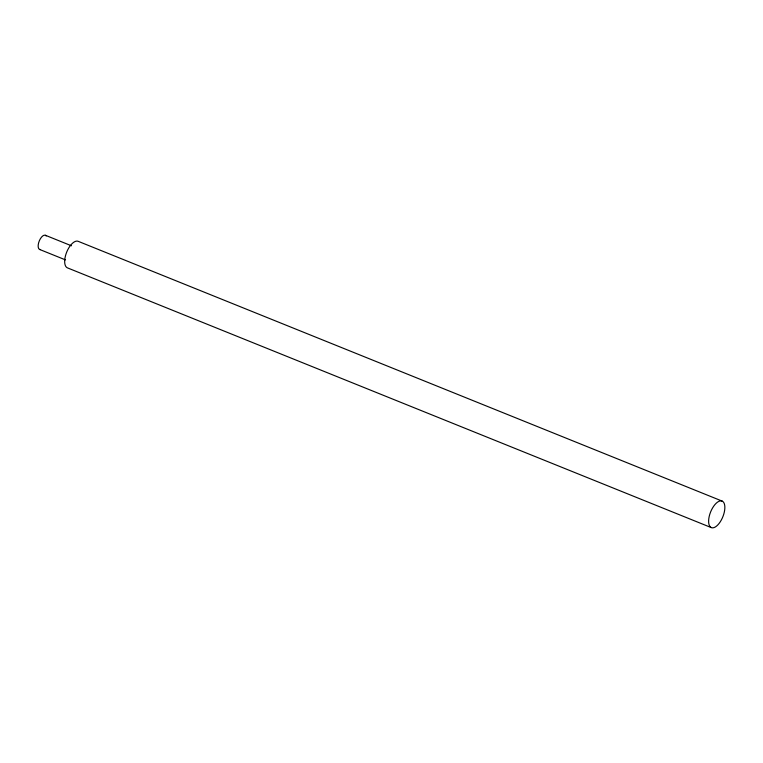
<?xml version="1.0" encoding="UTF-8"?>
<svg xmlns="http://www.w3.org/2000/svg" width="763" height="763" viewBox="0 0 763 763"><rect width="100%" height="100%" fill="white"/><g stroke="black" fill="none" stroke-linecap="round" stroke-linejoin="round"><path stroke-width="1.14" d="M722.294 501.157A14.325 6.581 -68 0 0 708.827 518.458A14.325 6.581 -68 0 0 719.08 523.466A14.325 6.581 -68 0 0 722.294 501.157L78.351 241.385A14.325 6.581 -68 0 0 66.867 251.695A14.325 6.581 -68 0 0 67.239 267.784L711.173 527.557M45.465 235.3L71.436 245.781M39.523 249.415L65.494 259.897M40.439 249.577A7.659 3.519 -68 0 1 39.323 240.812A7.659 3.519 -68 0 1 46.181 235.939"/></g></svg>
